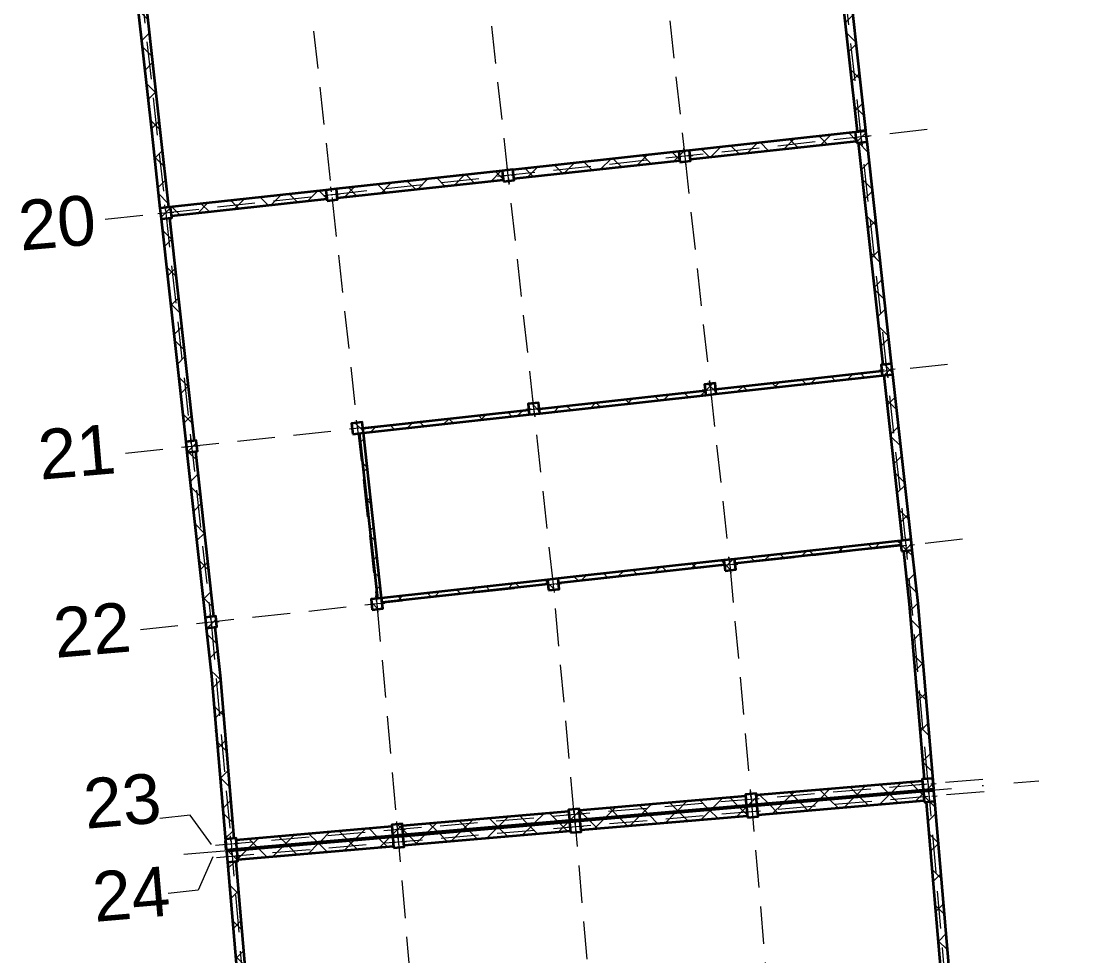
# Model space of a CAD drawing. Header units: millimetres. Extents: x 3404150 to 5321756, y 189673 to 670966.
# Drawn here: x 4225183 to 4255106, y 422901 to 449213 of the extents above; entities that cross this region are included whole.
import ezdxf

# ---------------------------------------------------------------- set-up
doc = ezdxf.new("R2010")
doc.units = ezdxf.units.MM
doc.header["$MEASUREMENT"] = 0
doc.linetypes.add('Dot & Dashed', pattern=[3351.388812, 1587.5, -881.944444, 0, -881.944368])
doc.linetypes.add('Hidden', pattern=[1587.5, 1058.333333, -529.166667])
for name, color, linetype, lineweight in [('Drawing & Figure_Pen_No__20', 1, 'Continuous', 0), ('New_Drawing & Figure_Pen_No__26', 5, 'Continuous', 35), ('New_Structural - Bearing_Pen_No__1', 7, 'Continuous', 13), ('New_Structural - Bearing_Pen_No__21', 7, 'Continuous', 35), ('New_Structural - Bearing_Pen_No__22', 8, 'Continuous', 35)]:
    doc.layers.add(name, color=color, linetype=linetype, lineweight=lineweight)
for name, color, linetype, lineweight, true_color in [('New_2D Drafting - General_Pen_No__68', 7, 'Continuous', 20, 0xfd4435), ('New_Drawing & Figure_Pen_No__61', 7, 'Continuous', 20, 0x6a6a6a), ('New_Structural - Bearing_Pen_No__102', 7, 'Continuous', 13, 0xcccccc), ('New_Structural - Bearing_Pen_No__161', 7, 'Continuous', 13, 0x6a6a6a)]:
    doc.layers.add(name, color=color, linetype=linetype, lineweight=lineweight, true_color=true_color)
doc.styles.add('GENERATED_STYLE_1', font='arial.ttf')
pattern_1 = [(45, (0, 0), (-459.61939, 459.61939), []), (135, (0, 0), (459.61939, 459.61939), [])]

msp = doc.modelspace()

# ---------------------------------------------------------------- hatches: boundary and pattern name
at = {"layer": 'New_Structural - Bearing_Pen_No__102', "linetype": 'Continuous', "lineweight": 13, "true_color": 0xcccccc}
h = msp.add_hatch(dxfattribs=at)
h.set_pattern_fill('CONCRETE_BLOCK', color=254, style=0, pattern_type=2)
h.set_pattern_definition(pattern_1)
h.paths.add_polyline_path([(4248233, 452796), (4247985, 452768), (4248720, 446111), (4248968, 446138)])
h = msp.add_hatch(dxfattribs=at)
h.set_pattern_fill('CONCRETE_BLOCK', color=254, style=0, pattern_type=2)
h.set_pattern_definition(pattern_1)
h.paths.add_polyline_path([(4228354, 450600), (4228856, 446058), (4229104, 446085), (4228603, 450628)])
h = msp.add_hatch(dxfattribs=at)
h.set_pattern_fill('CONCRETE_BLOCK', color=254, style=0, pattern_type=2)
h.set_pattern_definition(pattern_1)
h.paths.add_polyline_path([(4229104, 446085), (4228856, 446058), (4229090, 443937), (4229089, 443949), (4229337, 443976)])
h = msp.add_hatch(dxfattribs=at)
h.set_pattern_fill('CONCRETE_BLOCK', color=254, style=0, pattern_type=2)
h.set_pattern_definition(pattern_1)
h.paths.add_polyline_path([(4244000, 445577), (4244027, 445329), (4248699, 445839), (4248672, 446088)])
h = msp.add_hatch(dxfattribs=at)
h.set_pattern_fill('CONCRETE_BLOCK', color=254, style=0, pattern_type=2)
h.set_pattern_definition(pattern_1)
h.paths.add_polyline_path([(4239030, 445034), (4239057, 444786), (4243729, 445296), (4243702, 445545)])
h = msp.add_hatch(dxfattribs=at)
h.set_pattern_fill('CONCRETE_BLOCK', color=254, style=0, pattern_type=2)
h.set_pattern_definition(pattern_1)
h.paths.add_polyline_path([(4249003, 445822), (4248755, 445795), (4249446, 439542), (4249694, 439569), (4249003, 445827), (4249002, 445827)])
h = msp.add_hatch(dxfattribs=at)
h.set_pattern_fill('CONCRETE_BLOCK', color=254, style=0, pattern_type=2)
h.set_pattern_definition(pattern_1)
h.paths.add_polyline_path([(4238731, 445002), (4234059, 444492), (4234086, 444243), (4238759, 444753)])
h = msp.add_hatch(dxfattribs=at)
h.set_pattern_fill('CONCRETE_BLOCK', color=254, style=0, pattern_type=2)
h.set_pattern_definition(pattern_1)
h.paths.add_polyline_path([(4229387, 443981), (4229414, 443733), (4233788, 444211), (4233761, 444459)])
h = msp.add_hatch(dxfattribs=at)
h.set_pattern_fill('CONCRETE_BLOCK', color=254, style=0, pattern_type=2)
h.set_pattern_definition(pattern_1)
h.paths.add_polyline_path([(4229122, 443651), (4229815, 437374), (4230063, 437401), (4229370, 443678)])
h = msp.add_hatch(dxfattribs=at)
h.set_pattern_fill('CONCRETE_BLOCK', color=254, style=0, pattern_type=2)
h.set_pattern_definition(pattern_1)
h.paths.add_polyline_path([(4244744, 438841), (4244757, 438722), (4249429, 439238), (4249416, 439357)])
h = msp.add_hatch(dxfattribs=at)
h.set_pattern_fill('CONCRETE_BLOCK', color=254, style=0, pattern_type=2)
h.set_pattern_definition(pattern_1)
h.paths.add_polyline_path([(4249478, 439243), (4249992, 434593), (4250241, 434620), (4249727, 439271)])
h = msp.add_hatch(dxfattribs=at)
h.set_pattern_fill('CONCRETE_BLOCK', color=254, style=0, pattern_type=2)
h.set_pattern_definition(pattern_1)
h.paths.add_polyline_path([(4244446, 438808), (4239774, 438292), (4239787, 438173), (4244459, 438689)])
h = msp.add_hatch(dxfattribs=at)
h.set_pattern_fill('CONCRETE_BLOCK', color=254, style=0, pattern_type=2)
h.set_pattern_definition(pattern_1)
h.paths.add_polyline_path([(4234804, 437744), (4234818, 437624), (4239489, 438140), (4239476, 438259)])
h = msp.add_hatch(dxfattribs=at)
h.set_pattern_fill('CONCRETE_BLOCK', color=254, style=0, pattern_type=2)
h.set_pattern_definition(pattern_1)
h.paths.add_polyline_path([(4234698, 437611), (4235212, 432960), (4235331, 432974), (4234818, 437624)])
h = msp.add_hatch(dxfattribs=at)
h.set_pattern_fill('CONCRETE_BLOCK', color=254, style=0, pattern_type=2)
h.set_pattern_definition(pattern_1)
h.paths.add_polyline_path([(4230096, 437103), (4229848, 437075), (4230361, 432425), (4230610, 432452)])
h = msp.add_hatch(dxfattribs=at)
h.set_pattern_fill('CONCRETE_BLOCK', color=254, style=0, pattern_type=2)
h.set_pattern_definition(pattern_1)
h.paths.add_polyline_path([(4249942, 434587), (4245271, 434071), (4245284, 433952), (4249956, 434468)])
h = msp.add_hatch(dxfattribs=at)
h.set_pattern_fill('CONCRETE_BLOCK', color=254, style=0, pattern_type=2)
h.set_pattern_definition(pattern_1)
h.paths.add_polyline_path([(4250241, 434620), (4250254, 434501), (4250257, 434501), (4250244, 434621)])
h = msp.add_hatch(dxfattribs=at)
h.set_pattern_fill('CONCRETE_BLOCK', color=254, style=0, pattern_type=2)
h.set_pattern_definition(pattern_1)
h.paths.add_polyline_path([(4250274, 434322), (4250025, 434295), (4250190, 432799), (4250439, 432823)])
h = msp.add_hatch(dxfattribs=at)
h.set_pattern_fill('CONCRETE_BLOCK', color=254, style=0, pattern_type=2)
h.set_pattern_definition(pattern_1)
h.paths.add_polyline_path([(4240301, 433522), (4240314, 433403), (4244986, 433919), (4244973, 434038)])
h = msp.add_hatch(dxfattribs=at)
h.set_pattern_fill('CONCRETE_BLOCK', color=254, style=0, pattern_type=2)
h.set_pattern_definition(pattern_1)
h.paths.add_polyline_path([(4235331, 432974), (4235344, 432854), (4240016, 433370), (4240003, 433490)])
h = msp.add_hatch(dxfattribs=at)
h.set_pattern_fill('CONCRETE_BLOCK', color=254, style=0, pattern_type=2)
h.set_pattern_definition(pattern_1)
h.paths.add_polyline_path([(4250190, 432799), (4250190, 432799), (4250609, 427875), (4250858, 427896), (4250863, 427846), (4250863, 427847), (4250439, 432823)])
h = msp.add_hatch(dxfattribs=at)
h.set_pattern_fill('CONCRETE_BLOCK', color=254, style=0, pattern_type=2)
h.set_pattern_definition(pattern_1)
h.paths.add_polyline_path([(4250190, 432799), (4250190, 432799), (4250609, 427875), (4250858, 427896), (4250863, 427846), (4250863, 427847), (4250439, 432823)])
h = msp.add_hatch(dxfattribs=at)
h.set_pattern_fill('CONCRETE_BLOCK', color=254, style=0, pattern_type=2)
h.set_pattern_definition(pattern_1)
h.paths.add_polyline_path([(4230394, 432127), (4230544, 430770), (4230793, 430794), (4230643, 432154)])
h = msp.add_hatch(dxfattribs=at)
h.set_pattern_fill('CONCRETE_BLOCK', color=254, style=0, pattern_type=2)
h.set_pattern_definition(pattern_1)
h.paths.add_polyline_path([(4230793, 430794), (4230544, 430770), (4230935, 426134), (4230936, 426134), (4230932, 426184), (4231180, 426205)])
h = msp.add_hatch(dxfattribs=at)
h.set_pattern_fill('CONCRETE_BLOCK', color=254, style=0, pattern_type=2)
h.set_pattern_definition(pattern_1)
h.paths.add_polyline_path([(4245881, 427418), (4245902, 427169), (4250585, 427572), (4250564, 427821)])
h = msp.add_hatch(dxfattribs=at)
h.set_pattern_fill('CONCRETE_BLOCK', color=254, style=0, pattern_type=2)
h.set_pattern_definition(pattern_1)
h.paths.add_polyline_path([(4250863, 427846), (4250884, 427597), (4250863, 427847)])
h = msp.add_hatch(dxfattribs=at)
h.set_pattern_fill('CONCRETE_BLOCK', color=254, style=0, pattern_type=2)
h.set_pattern_definition(pattern_1)
h.paths.add_polyline_path([(4245582, 427393), (4240899, 426990), (4240921, 426741), (4245603, 427144)])
h = msp.add_hatch(dxfattribs=at)
h.set_pattern_fill('CONCRETE_BLOCK', color=254, style=0, pattern_type=2)
h.set_pattern_definition(pattern_1)
h.paths.add_polyline_path([(4250589, 427522), (4245907, 427119), (4245928, 426870), (4250611, 427273)])
h = msp.add_hatch(dxfattribs=at)
h.set_pattern_fill('CONCRETE_BLOCK', color=254, style=0, pattern_type=2)
h.set_pattern_definition(pattern_1)
h.paths.add_polyline_path([(4240925, 426691), (4240946, 426442), (4245629, 426845), (4245608, 427094)])
h = msp.add_hatch(dxfattribs=at)
h.set_pattern_fill('CONCRETE_BLOCK', color=254, style=0, pattern_type=2)
h.set_pattern_definition(pattern_1)
h.paths.add_polyline_path([(4250914, 427249), (4250665, 427227), (4251127, 421853), (4251376, 421874)])
h = msp.add_hatch(dxfattribs=at)
h.set_pattern_fill('CONCRETE_BLOCK', color=254, style=0, pattern_type=2)
h.set_pattern_definition(pattern_1)
h.paths.add_polyline_path([(4240600, 426965), (4235918, 426562), (4235939, 426313), (4240622, 426715)])
h = msp.add_hatch(dxfattribs=at)
h.set_pattern_fill('CONCRETE_BLOCK', color=254, style=0, pattern_type=2)
h.set_pattern_definition(pattern_1)
h.paths.add_polyline_path([(4231235, 426160), (4231256, 425911), (4235640, 426287), (4235619, 426536)])
h = msp.add_hatch(dxfattribs=at)
h.set_pattern_fill('CONCRETE_BLOCK', color=254, style=0, pattern_type=2)
h.set_pattern_definition(pattern_1)
h.paths.add_polyline_path([(4235943, 426263), (4235965, 426014), (4240647, 426417), (4240626, 426666)])
h = msp.add_hatch(dxfattribs=at)
h.set_pattern_fill('CONCRETE_BLOCK', color=254, style=0, pattern_type=2)
h.set_pattern_definition(pattern_1)
h.paths.add_polyline_path([(4230936, 426134), (4230935, 426134), (4230956, 425885), (4230957, 425886)])
h = msp.add_hatch(dxfattribs=at)
h.set_pattern_fill('CONCRETE_BLOCK', color=254, style=0, pattern_type=2)
h.set_pattern_definition(pattern_1)
h.paths.add_polyline_path([(4235644, 426238), (4231261, 425861), (4231282, 425612), (4235666, 425988)])
h = msp.add_hatch(dxfattribs=at)
h.set_pattern_fill('CONCRETE_BLOCK', color=254, style=0, pattern_type=2)
h.set_pattern_definition(pattern_1)
h.paths.add_polyline_path([(4230957, 425886), (4230956, 425885), (4230957, 425885)])
h = msp.add_hatch(dxfattribs=at)
h.set_pattern_fill('CONCRETE_BLOCK', color=254, style=0, pattern_type=2)
h.set_pattern_definition(pattern_1)
h.paths.add_polyline_path([(4230987, 425536), (4231449, 420162), (4231698, 420183), (4231236, 425558)])
at = {"layer": 'New_Structural - Bearing_Pen_No__161', "linetype": 'Continuous', "lineweight": 13, "true_color": 0x6a6a6a}
h = msp.add_hatch(dxfattribs=at)
h.set_pattern_fill('CONCRETE_BLOCK', color=251, style=0, pattern_type=2)
h.set_pattern_definition(pattern_1)
h.paths.add_polyline_path([(4248705, 445790), (4249003, 445822), (4248970, 446121), (4248672, 446088)])
h = msp.add_hatch(dxfattribs=at)
h.set_pattern_fill('CONCRETE_BLOCK', color=251, style=0, pattern_type=2)
h.set_pattern_definition(pattern_1)
h.paths.add_polyline_path([(4243734, 445247), (4244033, 445279), (4244000, 445578), (4243702, 445545)])
h = msp.add_hatch(dxfattribs=at)
h.set_pattern_fill('CONCRETE_BLOCK', color=251, style=0, pattern_type=2)
h.set_pattern_definition(pattern_1)
h.paths.add_polyline_path([(4238764, 444704), (4239062, 444736), (4239030, 445035), (4238731, 445002)])
h = msp.add_hatch(dxfattribs=at)
h.set_pattern_fill('CONCRETE_BLOCK', color=251, style=0, pattern_type=2)
h.set_pattern_definition(pattern_1)
h.paths.add_polyline_path([(4233794, 444161), (4234092, 444193), (4234059, 444492), (4233761, 444459)])
h = msp.add_hatch(dxfattribs=at)
h.set_pattern_fill('CONCRETE_BLOCK', color=251, style=0, pattern_type=2)
h.set_pattern_definition(pattern_1)
h.paths.add_polyline_path([(4229121, 443651), (4229420, 443683), (4229387, 443981), (4229089, 443949)])
h = msp.add_hatch(dxfattribs=at)
h.set_pattern_fill('CONCRETE_BLOCK', color=251, style=0, pattern_type=2)
h.set_pattern_definition(pattern_1)
h.paths.add_polyline_path([(4249429, 439238), (4249727, 439271), (4249694, 439569), (4249396, 439536)])
h = msp.add_hatch(dxfattribs=at)
h.set_pattern_fill('CONCRETE_BLOCK', color=251, style=0, pattern_type=2)
h.set_pattern_definition(pattern_1)
h.paths.add_polyline_path([(4244459, 438689), (4244757, 438722), (4244724, 439020), (4244426, 438987)])
h = msp.add_hatch(dxfattribs=at)
h.set_pattern_fill('CONCRETE_BLOCK', color=251, style=0, pattern_type=2)
h.set_pattern_definition(pattern_1)
h.paths.add_polyline_path([(4239489, 438140), (4239787, 438173), (4239754, 438471), (4239456, 438438)])
h = msp.add_hatch(dxfattribs=at)
h.set_pattern_fill('CONCRETE_BLOCK', color=251, style=0, pattern_type=2)
h.set_pattern_definition(pattern_1)
h.paths.add_polyline_path([(4234519, 437591), (4234818, 437624), (4234785, 437922), (4234487, 437889)])
h = msp.add_hatch(dxfattribs=at)
h.set_pattern_fill('CONCRETE_BLOCK', color=251, style=0, pattern_type=2)
h.set_pattern_definition(pattern_1)
h.paths.add_polyline_path([(4229848, 437075), (4230146, 437108), (4230113, 437406), (4229815, 437374)])
h = msp.add_hatch(dxfattribs=at)
h.set_pattern_fill('CONCRETE_BLOCK', color=251, style=0, pattern_type=2)
h.set_pattern_definition(pattern_1)
h.paths.add_polyline_path([(4249975, 434289), (4250274, 434322), (4250241, 434620), (4249942, 434587)])
h = msp.add_hatch(dxfattribs=at)
h.set_pattern_fill('CONCRETE_BLOCK', color=251, style=0, pattern_type=2)
h.set_pattern_definition(pattern_1)
h.paths.add_polyline_path([(4245006, 433740), (4245304, 433773), (4245271, 434071), (4244973, 434038)])
h = msp.add_hatch(dxfattribs=at)
h.set_pattern_fill('CONCRETE_BLOCK', color=251, style=0, pattern_type=2)
h.set_pattern_definition(pattern_1)
h.paths.add_polyline_path([(4240036, 433191), (4240334, 433224), (4240301, 433523), (4240003, 433490)])
h = msp.add_hatch(dxfattribs=at)
h.set_pattern_fill('CONCRETE_BLOCK', color=251, style=0, pattern_type=2)
h.set_pattern_definition(pattern_1)
h.paths.add_polyline_path([(4235066, 432643), (4235364, 432675), (4235331, 432974), (4235033, 432941)])
h = msp.add_hatch(dxfattribs=at)
h.set_pattern_fill('CONCRETE_BLOCK', color=251, style=0, pattern_type=2)
h.set_pattern_definition(pattern_1)
h.paths.add_polyline_path([(4230394, 432127), (4230693, 432159), (4230660, 432458), (4230361, 432425)])
h = msp.add_hatch(dxfattribs=at)
h.set_pattern_fill('CONCRETE_BLOCK', color=251, style=0, pattern_type=2)
h.set_pattern_definition(pattern_1)
h.paths.add_polyline_path([(4250585, 427572), (4250884, 427597), (4250858, 427896), (4250559, 427871)])
h = msp.add_hatch(dxfattribs=at)
h.set_pattern_fill('CONCRETE_BLOCK', color=251, style=0, pattern_type=2)
h.set_pattern_definition(pattern_1)
h.paths.add_polyline_path([(4245603, 427144), (4245902, 427169), (4245877, 427468), (4245578, 427443)])
h = msp.add_hatch(dxfattribs=at)
h.set_pattern_fill('CONCRETE_BLOCK', color=251, style=0, pattern_type=2)
h.set_pattern_definition(pattern_1)
h.paths.add_polyline_path([(4250615, 427223), (4250914, 427249), (4250888, 427548), (4250589, 427522)])
h = msp.add_hatch(dxfattribs=at)
h.set_pattern_fill('CONCRETE_BLOCK', color=251, style=0, pattern_type=2)
h.set_pattern_definition(pattern_1)
h.paths.add_polyline_path([(4240622, 426715), (4240921, 426741), (4240895, 427040), (4240596, 427014)])
h = msp.add_hatch(dxfattribs=at)
h.set_pattern_fill('CONCRETE_BLOCK', color=251, style=0, pattern_type=2)
h.set_pattern_definition(pattern_1)
h.paths.add_polyline_path([(4245633, 426795), (4245932, 426821), (4245907, 427119), (4245608, 427094)])
h = msp.add_hatch(dxfattribs=at)
h.set_pattern_fill('CONCRETE_BLOCK', color=251, style=0, pattern_type=2)
h.set_pattern_definition(pattern_1)
h.paths.add_polyline_path([(4235640, 426287), (4235939, 426313), (4235913, 426612), (4235615, 426586)])
h = msp.add_hatch(dxfattribs=at)
h.set_pattern_fill('CONCRETE_BLOCK', color=251, style=0, pattern_type=2)
h.set_pattern_definition(pattern_1)
h.paths.add_polyline_path([(4240652, 426367), (4240951, 426392), (4240925, 426691), (4240626, 426666)])
h = msp.add_hatch(dxfattribs=at)
h.set_pattern_fill('CONCRETE_BLOCK', color=251, style=0, pattern_type=2)
h.set_pattern_definition(pattern_1)
h.paths.add_polyline_path([(4230957, 425885), (4231256, 425911), (4231231, 426210), (4230932, 426184)])
h = msp.add_hatch(dxfattribs=at)
h.set_pattern_fill('CONCRETE_BLOCK', color=251, style=0, pattern_type=2)
h.set_pattern_definition(pattern_1)
h.paths.add_polyline_path([(4235670, 425939), (4235969, 425964), (4235943, 426263), (4235644, 426238)])
h = msp.add_hatch(dxfattribs=at)
h.set_pattern_fill('CONCRETE_BLOCK', color=251, style=0, pattern_type=2)
h.set_pattern_definition(pattern_1)
h.paths.add_polyline_path([(4230987, 425536), (4231286, 425562), (4231261, 425861), (4230962, 425835)])

# ---------------------------------------------------------------- linework, layer by layer
at = {"layer": 'New_2D Drafting - General_Pen_No__68', "color": 20, "linetype": 'Hidden', "lineweight": 20, "true_color": 0xfd4435}
for p, q in [((4226631, 467571), (4230527, 432292)), ((4231849, 463138), (4235199, 432808)), ((4248838, 445955), (4248068, 452928)), ((4243098, 452380), (4243867, 445412)), ((4238897, 444869), (4238128, 451831)), ((4250696, 446161), (4227229, 443594)), ((4249561, 439404), (4248838, 445955)), ((4243867, 445412), (4244592, 438855)), ((4239622, 438306), (4238897, 444869)), ((4251265, 439550), (4227795, 437004)), ((4250108, 434455), (4249561, 439404)), ((4244592, 438855), (4245138, 433906)), ((4240168, 433357), (4239622, 438306)), ((4251687, 434629), (4228221, 432041)), ((4250722, 427734), (4250108, 434455)), ((4245138, 433906), (4245740, 427306)), ((4240758, 426878), (4240168, 433357)), ((4235199, 432808), (4235777, 426450)), ((4230527, 432292), (4231094, 426047)), ((4252268, 427867), (4230542, 426000)), ((4250709, 427883), (4255106, 376722)), ((4252298, 427518), (4230580, 425652)), ((4245727, 427455), (4250124, 376294)), ((4240746, 427027), (4245142, 375866)), ((4229936, 426863), (4229087, 426770)), ((4230539, 426034), (4229936, 426863)), ((4235764, 426599), (4240161, 375438)), ((4231081, 426197), (4235478, 375035)), ((4230577, 425686), (4230170, 424746)), ((4230170, 424746), (4229321, 424652))]:
    msp.add_line(p, q, dxfattribs=at)
at = {"layer": 'New_Drawing & Figure_Pen_No__26', "color": 5, "linetype": 'Continuous', "lineweight": 35, "flags": 128}
msp.add_lwpolyline([(4230672, 429223), (4230669, 429253)], dxfattribs=at)
at = {"layer": 'New_Drawing & Figure_Pen_No__61', "color": 251, "linetype": 'Dot & Dashed', "lineweight": 20, "true_color": 0x6a6a6a, "flags": 128}
msp.add_lwpolyline([(4229764, 425757), (4238821, 426536), (4253838, 427826)], dxfattribs=at)
at = {"layer": 'New_Structural - Bearing_Pen_No__1', "color": 7, "linetype": 'Continuous', "lineweight": 13}
for p, q in [((4248829, 446035), (4248813, 446184)), ((4248758, 445946), (4248609, 445930)), ((4248846, 445876), (4248863, 445727)), ((4248917, 445964), (4249066, 445980)), ((4243859, 445492), (4243842, 445641)), ((4243788, 445404), (4243639, 445387)), ((4243876, 445333), (4243892, 445184)), ((4243947, 445421), (4244096, 445437)), ((4238888, 444949), (4238872, 445098)), ((4238817, 444861), (4238668, 444844)), ((4238905, 444790), (4238922, 444641)), ((4238976, 444878), (4239125, 444894)), ((4233918, 444406), (4233901, 444555)), ((4234006, 444335), (4234155, 444351)), ((4233847, 444318), (4233698, 444301)), ((4233935, 444247), (4233951, 444098)), ((4229175, 443807), (4229025, 443791)), ((4229245, 443895), (4229229, 444045)), ((4229334, 443825), (4229483, 443841)), ((4229263, 443736), (4229279, 443587)), ((4249553, 439483), (4249536, 439632)), ((4249482, 439395), (4249333, 439378)), ((4249570, 439324), (4249587, 439175)), ((4249641, 439412), (4249790, 439429)), ((4244583, 438934), (4244566, 439083)), ((4244512, 438846), (4244363, 438829)), ((4244600, 438775), (4244617, 438626)), ((4244671, 438863), (4244820, 438880)), ((4239613, 438385), (4239597, 438534)), ((4239542, 438297), (4239393, 438280)), ((4239631, 438226), (4239647, 438077)), ((4239701, 438315), (4239850, 438331)), ((4234643, 437836), (4234627, 437985)), ((4234732, 437766), (4234881, 437782)), ((4229972, 437320), (4229955, 437470)), ((4234573, 437748), (4234423, 437732)), ((4234661, 437677), (4234677, 437528)), ((4229901, 437232), (4229752, 437216)), ((4230060, 437250), (4230209, 437266)), ((4229989, 437161), (4230006, 437012)), ((4250099, 434534), (4250083, 434683)), ((4250188, 434463), (4250337, 434480)), ((4250028, 434446), (4249879, 434429)), ((4250117, 434375), (4250133, 434226)), ((4245059, 433897), (4244910, 433881)), ((4245129, 433985), (4245113, 434134)), ((4245218, 433915), (4245367, 433931)), ((4240160, 433436), (4240143, 433586)), ((4245147, 433826), (4245163, 433677)), ((4240089, 433348), (4239940, 433332)), ((4240177, 433277), (4240194, 433128)), ((4240248, 433366), (4240397, 433382)), ((4235190, 432888), (4235173, 433037)), ((4235119, 432799), (4234970, 432783)), ((4235207, 432729), (4235224, 432579)), ((4235278, 432817), (4235427, 432833)), ((4230518, 432372), (4230502, 432521)), ((4230448, 432283), (4230298, 432267)), ((4230536, 432213), (4230552, 432064)), ((4230607, 432301), (4230756, 432317)), ((4250715, 427814), (4250702, 427963)), ((4250642, 427727), (4250493, 427714)), ((4250729, 427654), (4250741, 427505)), ((4250745, 427465), (4250732, 427614)), ((4250801, 427741), (4250951, 427754)), ((4245660, 427299), (4245511, 427286)), ((4245733, 427386), (4245720, 427535)), ((4245820, 427313), (4245969, 427326)), ((4250672, 427378), (4250522, 427366)), ((4250758, 427306), (4250771, 427156)), ((4250831, 427392), (4250981, 427405)), ((4240752, 426957), (4240739, 427107)), ((4245747, 427226), (4245760, 427077)), ((4245763, 427037), (4245750, 427186)), ((4240679, 426871), (4240529, 426858)), ((4240765, 426798), (4240778, 426649)), ((4240782, 426609), (4240769, 426758)), ((4240838, 426885), (4240988, 426897)), ((4245690, 426950), (4245541, 426937)), ((4245777, 426877), (4245790, 426728)), ((4245850, 426964), (4245999, 426977)), ((4235697, 426443), (4235548, 426430)), ((4235770, 426529), (4235757, 426679)), ((4235857, 426457), (4236006, 426469)), ((4240709, 426522), (4240559, 426509)), ((4240795, 426449), (4240808, 426300)), ((4240868, 426536), (4241018, 426549)), ((4231087, 426127), (4231074, 426276)), ((4235784, 426370), (4235796, 426221)), ((4235800, 426181), (4235787, 426330)), ((4235886, 426108), (4236036, 426121)), ((4231014, 426040), (4230865, 426028)), ((4231101, 425968), (4231114, 425818)), ((4231117, 425778), (4231104, 425928)), ((4231174, 426054), (4231323, 426067)), ((4235727, 426094), (4235578, 426081)), ((4235814, 426021), (4235826, 425872)), ((4231044, 425692), (4230895, 425679)), ((4231131, 425619), (4231144, 425469)), ((4231204, 425705), (4231353, 425718))]:
    msp.add_line(p, q, dxfattribs=at)
for p in [(4248838, 445955), (4243867, 445412), (4238897, 444869), (4233926, 444326), (4229254, 443816), (4249561, 439404), (4244592, 438855), (4239622, 438306), (4234652, 437757), (4229980, 437241), (4250108, 434455), (4245138, 433906), (4240168, 433357), (4235199, 432808), (4230527, 432292), (4250722, 427734), (4245740, 427306), (4250752, 427385), (4240758, 426878), (4245770, 426957), (4235777, 426450), (4240788, 426529), (4235807, 426101), (4231094, 426047), (4231124, 425699)]:
    msp.add_point(p, dxfattribs=at)
at = {"layer": 'New_Structural - Bearing_Pen_No__21', "color": 7, "linetype": 'Continuous', "lineweight": 35}
for points in [[(4248705, 445790), (4249003, 445822), (4248970, 446121), (4248672, 446088)], [(4243734, 445247), (4244033, 445279), (4244000, 445578), (4243702, 445545)], [(4238764, 444704), (4239062, 444736), (4239030, 445035), (4238731, 445002)], [(4233794, 444161), (4234092, 444193), (4234059, 444492), (4233761, 444459)], [(4229121, 443651), (4229420, 443683), (4229387, 443981), (4229089, 443949)], [(4249429, 439238), (4249727, 439271), (4249694, 439569), (4249396, 439536)], [(4244459, 438689), (4244757, 438722), (4244724, 439020), (4244426, 438987)], [(4239489, 438140), (4239787, 438173), (4239754, 438471), (4239456, 438438)], [(4234519, 437591), (4234818, 437624), (4234785, 437922), (4234487, 437889)], [(4229848, 437075), (4230146, 437108), (4230113, 437406), (4229815, 437374)], [(4249975, 434289), (4250274, 434322), (4250241, 434620), (4249942, 434587)], [(4245006, 433740), (4245304, 433773), (4245271, 434071), (4244973, 434038)], [(4240036, 433191), (4240334, 433224), (4240301, 433523), (4240003, 433490)], [(4235066, 432643), (4235364, 432675), (4235331, 432974), (4235033, 432941)], [(4230394, 432127), (4230693, 432159), (4230660, 432458), (4230361, 432425)], [(4250585, 427572), (4250884, 427597), (4250858, 427896), (4250559, 427871)], [(4245603, 427144), (4245902, 427169), (4245877, 427468), (4245578, 427443)], [(4250615, 427223), (4250914, 427249), (4250888, 427548), (4250589, 427522)], [(4240622, 426715), (4240921, 426741), (4240895, 427040), (4240596, 427014)], [(4245633, 426795), (4245932, 426821), (4245907, 427119), (4245608, 427094)], [(4235640, 426287), (4235939, 426313), (4235913, 426612), (4235615, 426586)], [(4240652, 426367), (4240951, 426392), (4240925, 426691), (4240626, 426666)], [(4230957, 425885), (4231256, 425911), (4231231, 426210), (4230932, 426184)], [(4235670, 425939), (4235969, 425964), (4235943, 426263), (4235644, 426238)], [(4230987, 425536), (4231286, 425562), (4231261, 425861), (4230962, 425835)]]:
    msp.add_lwpolyline(points, close=True, dxfattribs=at)
at = {"layer": 'New_Structural - Bearing_Pen_No__22', "color": 8, "linetype": 'Continuous', "lineweight": 35}
for points in [[(4247985, 452768), (4248720, 446111)], [(4248968, 446138), (4248233, 452796)], [(4228354, 450600), (4228856, 446058)], [(4229104, 446085), (4228603, 450628)], [(4228856, 446058), (4229090, 443937)], [(4229337, 443976), (4229104, 446085)], [(4248672, 446088), (4244000, 445577)], [(4248968, 446138), (4248720, 446111)], [(4248998, 445872), (4248970, 446120)], [(4243702, 445545), (4239030, 445034)], [(4244027, 445329), (4248699, 445839)], [(4248755, 445795), (4249446, 439542)], [(4249694, 439569), (4249003, 445827)], [(4239057, 444786), (4243729, 445296)], [(4238731, 445002), (4234059, 444492)], [(4234086, 444243), (4238759, 444753)], [(4233761, 444459), (4229092, 443949)], [(4229414, 443733), (4233788, 444211)], [(4229122, 443651), (4229815, 437374)], [(4230063, 437401), (4229370, 443678)], [(4249416, 439357), (4244744, 438841)], [(4250241, 434620), (4249727, 439271)], [(4244757, 438722), (4249429, 439238)], [(4249478, 439243), (4249992, 434593)], [(4244446, 438808), (4239774, 438292)], [(4239787, 438173), (4244459, 438689)], [(4239476, 438259), (4234804, 437744)], [(4234818, 437624), (4239489, 438140)], [(4234698, 437611), (4235212, 432960)], [(4235331, 432974), (4234818, 437624)], [(4229848, 437075), (4230361, 432425)], [(4230610, 432452), (4230096, 437103)], [(4249942, 434587), (4245271, 434071)], [(4250257, 434501), (4250244, 434621)], [(4245284, 433952), (4249956, 434468)], [(4250025, 434295), (4250190, 432799)], [(4250439, 432823), (4250274, 434322)], [(4244973, 434038), (4240301, 433522)], [(4240314, 433403), (4244986, 433919)], [(4240003, 433490), (4235331, 432974)], [(4235344, 432854), (4240016, 433370)], [(4250190, 432799), (4250609, 427875)], [(4250863, 427847), (4250439, 432823)], [(4230394, 432127), (4230544, 430770)], [(4230793, 430794), (4230643, 432154)], [(4230544, 430770), (4230935, 426134)], [(4231180, 426205), (4230793, 430794)], [(4250564, 427821), (4245881, 427418)], [(4250884, 427597), (4250863, 427847)], [(4245582, 427393), (4240899, 426990)], [(4245902, 427169), (4250585, 427572)], [(4250589, 427522), (4245907, 427119)], [(4240921, 426741), (4245603, 427144)], [(4245608, 427094), (4240925, 426691)], [(4245928, 426870), (4250611, 427273)], [(4250665, 427227), (4251127, 421853)], [(4251376, 421874), (4250914, 427249)], [(4240600, 426965), (4235918, 426562)], [(4235939, 426313), (4240622, 426715)], [(4240946, 426442), (4245629, 426845)], [(4235619, 426536), (4231235, 426160)], [(4240626, 426666), (4235943, 426263)], [(4235965, 426014), (4240647, 426417)], [(4230956, 425885), (4230935, 426134)], [(4231256, 425911), (4235640, 426287)], [(4235644, 426238), (4231261, 425861)], [(4231282, 425612), (4235666, 425988)], [(4230987, 425536), (4231449, 420162)], [(4231698, 420183), (4231236, 425558)]]:
    msp.add_lwpolyline(points, dxfattribs=at)

# ---------------------------------------------------------------- texts
at = {"layer": 'Drawing & Figure_Pen_No__20', "color": 1, "linetype": 'Continuous', "lineweight": 0, "char_height": 1400, "attachment_point": 7, "style": 'GENERATED_STYLE_1'}
for s, insert, rotation in [('\\A1;{\\pql;\\fArial|b0|i0|c0|p0;\\W1.000000;20}', (4225170, 442735), 4.9118), ('\\A1;{\\pql;\\fArial|b0|i0|c0|p0;\\W1.000000;21}', (4225722, 436304), 4.9118), ('\\A1;{\\pql;\\fArial|b0|i0|c0|p0;\\W1.000000;22}', (4226153, 431287), 4.9118), ('\\A1;{\\pql;\\fArial|b0|i0|c0|p0;\\W1.000000;2\\fArial|b0|i0|c0|p0;\\W1.000000;3}', (4227005, 426455), 4.9118), ('\\A1;{\\pql;\\fArial|b0|i0|c0|p0;\\W1.000000;2\\fArial|b0|i0|c0|p0;\\W1.000000;4}', (4227256, 423853), 4.8971)]:
    msp.add_mtext(s, dxfattribs=dict(at, insert=insert, rotation=rotation))

doc.saveas('drawing.dxf')
